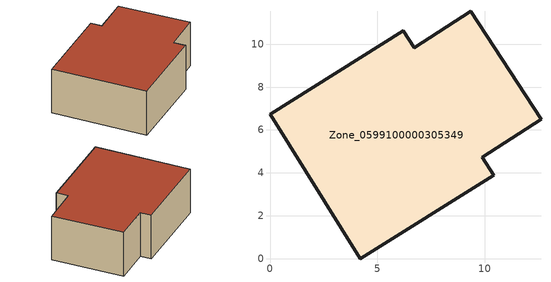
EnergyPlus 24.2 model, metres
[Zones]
Zone_0599100000305349
 floor ground (C_G): 4.21,0 0,6.74 6.2,10.63 6.71,9.82 9.35,11.53 12.62,6.5 9.89,4.73 10.41,3.89 z0
 wall outside (C_F): 0,6.74 4.21,0 10.41,3.89 9.89,4.73 12.62,6.5 9.35,11.53 6.71,9.82 6.2,10.63 0,6.74 z0:3.91
 roof outside (C_R): 10.41,3.89 9.89,4.73 12.62,6.5 9.35,11.53 6.71,9.82 6.2,10.63 0,6.74 4.21,0 z3.91
[BUILDING]
Pand.0599100000305349: North Axis=0; Terrain=City; Loads Convergence Tolerance Value=0.04; Temperature Convergence Tolerance Value=0.4; Solar Distribution=FullExterior; Maximum Number of Warmup Days=25; Minimum Number of Warmup Days=1
[Site:Location]
Rotterdam.The.Hague.AP_ZH_NLD Design_Conditions: Latitude=51.96; Longitude=4.45; Time Zone=1; Elevation=-4.5
[SITE:GROUNDTEMPERATURE:BUILDINGSURFACE]
18, 18, 18, 18, 18, 18, 18, 18, 18, 18, 18, 18
[MATERIAL] Thermal Absorptance=0.9; Solar Absorptance=0.7; Visible Absorptance=0.7
Name | Roughness | Thickness | Conductivity | Density | Specific Heat
G.TC.1946 | MediumSmooth | 0.15 | 1 | 540 | 1210
F.TC.1946 | Rough | 0.3 | 0.857143 | 1920 | 840
R.TC.1946 | MediumRough | 0.2 | 0.909091 | 1500 | 1000
[CONSTRUCTION]
C_G: G.TC.1946
C_F: F.TC.1946
C_R: R.TC.1946
[ZONE]
Zone_0599100000305349: Type=1; Multiplier=1; Ceiling Height=Autocalculate; Volume=Autocalculate; Floor Area=autocalculate; Part of Total Floor Area=Yes
[ZONEINFILTRATION:DESIGNFLOWRATE]
Infil_Zone_0599100000305349: Zone or ZoneList or Space or SpaceList=Zone_0599100000305349; Schedule=AlwaysOn; Design Flow Rate Calculation Method=Flow/Area; Flow Rate per Floor Area=0.003; Constant Term Coefficient=1; Temperature Term Coefficient=0; Velocity Term Coefficient=0; Velocity Squared Term Coefficient=0
[HVACTEMPLATE:ZONE:IDEALLOADSAIRSYSTEM]
Zone_0599100000305349: Maximum Heating Supply Air Temperature=50; Minimum Cooling Supply Air Temperature=13; Maximum Heating Supply Air Humidity Ratio=0.0156; Minimum Cooling Supply Air Humidity Ratio=0.0077; Heating Limit=NoLimit; Cooling Limit=NoLimit; Dehumidification Control Type=ConstantSensibleHeatRatio; Cooling Sensible Heat Ratio=0.7; Dehumidification Setpoint=60; Humidification Control Type=None; Humidification Setpoint=30; Outdoor Air Method=None; Outdoor Air Flow Rate per Person=0.00944; Outdoor Air Flow Rate per Zone Floor Area=0; Outdoor Air Flow Rate per Zone=0; Demand Controlled Ventilation Type=None; Outdoor Air Economizer Type=NoEconomizer; Heat Recovery Type=None; Sensible Heat Recovery Effectiveness=0.7; Latent Heat Recovery Effectiveness=0.65
[ZONECONTROL:THERMOSTAT]
ThermostatControl_Zone_0599100000305349: Zone or ZoneList=Zone_0599100000305349; Control Type Schedule=DualSetpointControlType; Control 1=Thermostat_Zone_0599100000305349; Temperature Difference Between Cutout And Setpoint=0
[THERMOSTATSETPOINT:DUALSETPOINT]
Thermostat_Zone_0599100000305349: Heating Setpoint Temperature Schedule=HeatingSetpoint_Zone_0599100000305349; Cooling Setpoint Temperature Schedule=CoolingSetpoint_Zone_0599100000305349
[SCHEDULE:COMPACT]
HeatingSetpoint_Zone_0599100000305349: Through: 12/31, For: AllDays, Until: 24:00, 21
CoolingSetpoint_Zone_0599100000305349: Through: 12/31, For: AllDays, Until: 24:00, 24
DualSetpointControlType: Through: 12/31, For: AllDays, Until: 24:00, 4
AlwaysOn: Through: 12/31, For: AllDays, Until: 24:00, 1
